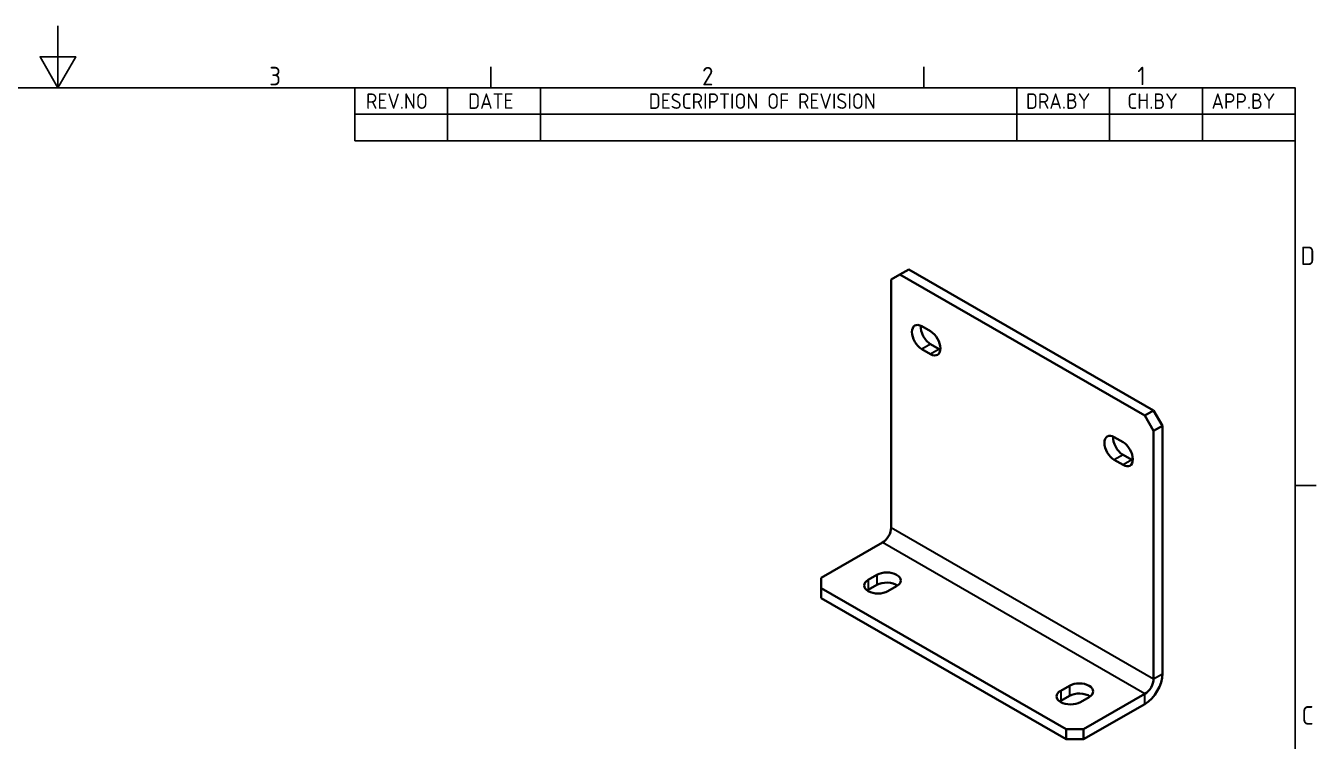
# Model space of a CAD drawing. Header units: millimetres. Extents: x 0 to 210, y 0 to 149.
# Drawn here: x 102.4 to 206.7, y 90.7 to 148.5 of the extents above; entities that cross this region are included whole.
import ezdxf

# ---------------------------------------------------------------- set-up
doc = ezdxf.new("R2010")
doc.units = ezdxf.units.MM
doc.header["$LTSCALE"] = 0.5
doc.layers.get('0').update_dxf_attribs({"color": 3, "lineweight": 25, "true_color": 0x00ff00})
for name, color, linetype, lineweight, true_color in [('가시적인 것(ISO)', 3, 'Continuous', 40, 0x00ff00), ('가시적인 좁은 것(ISO)', 3, 'Continuous', 35, 0x00ff00), ('기호(ISO)', 5, 'Continuous', 25, 0x0000ff)]:
    doc.layers.add(name, color=color, linetype=linetype, lineweight=lineweight, true_color=true_color)
doc.layers.add('경계(ISO)', color=7, linetype='Continuous', lineweight=25)
doc.styles.add('ISO ProportionalPSTEK', font='isocp.shx')
doc.styles.add('문자 텍스트_PSTEK_POSCO', font='isocp.shx')

# ---------------------------------------------------------------- blocks, each defined once
blk = doc.blocks.new('경계 Default Border')
at = {"layer": '경계(ISO)'}
for p, q in [((280, 287.0000076293945), (280, 290.4000091552734)), ((350, 287.0000076293945), (350, 290.4000091552734)), ((410, 222.7499961853027), (413.4000015258789, 222.7499961853027))]:
    blk.add_line(p, q, dxfattribs=at)
at = {"layer": '경계(ISO)', "flags": 128}
for points in [[(210, 297.0000076293945), (210, 287.0000076293945), (207.1132469177246, 292.0000076293945), (212.8867530822754, 292.0000076293945), (210, 287.0000076293945)], [(10, 10), (10, 287.0000076293945), (410, 287.0000076293945), (410, 10), (10, 10)]]:
    blk.add_lwpolyline(points, dxfattribs=at)
at = {"layer": '경계(ISO)', "color": 2, "true_color": 0xffff00, "char_height": 3.00000011920929, "attachment_point": 7, "style": '문자 텍스트_PSTEK_POSCO'}
for s, insert in [('3', (244.1685395229535, 287.3713945155963)), ('2', (314.127739416884, 287.3713945155963)), ('1', (384.4860661041481, 287.4)), ('D', (410.878270202895, 258.3463944559917)), ('C', (411.0445395201643, 184.0963944559917))]:
    blk.add_mtext(s, dxfattribs=dict(at, insert=insert))
blk = doc.blocks.new('리비전 내역')
at = {"layer": '기호(ISO)'}
for p, q in [((258, 287.0000076293945), (410, 287.0000076293945)), ((258, 287.0000076293945), (258, 282.7200076293945)), ((273, 287.0000076293945), (273, 282.7200076293945)), ((288, 287.0000076293945), (288, 282.7200076293945)), ((365, 287.0000076293945), (365, 282.7200076293945)), ((380, 287.0000076293945), (380, 282.7200076293945)), ((395, 287.0000076293945), (395, 282.7200076293945)), ((410, 287.0000076293945), (410, 282.7200076293945)), ((258, 282.7200076293945), (410, 282.7200076293945)), ((258, 282.7200076293945), (258, 278.4400076293945)), ((273, 282.7200076293945), (273, 278.4400076293945)), ((288, 282.7200076293945), (288, 278.4400076293945)), ((365, 282.7200076293945), (365, 278.4400076293945)), ((380, 282.7200076293945), (380, 278.4400076293945)), ((395, 282.7200076293945), (395, 278.4400076293945)), ((410, 282.7200076293945), (410, 278.4400076293945)), ((258, 278.4400076293945), (410, 278.4400076293945))]:
    blk.add_line(p, q, dxfattribs=at)
at = {"layer": '기호(ISO)', "color": 2, "true_color": 0xffff00, "char_height": 2.5, "attachment_point": 7, "style": 'ISO ProportionalPSTEK'}
for s, insert in [('REV.NO', (259.7871163682308, 283.5831900503393)), ('DATE', (276.3142317728366, 283.5831900503393)), ('DESCRIPTION OF REVISION', (305.5070204333629, 283.5831900503393)), ('DRA.BY', (366.4757339553204, 283.5831900503393)), ('CH.BY', (382.8642915086117, 283.5831900503393)), ('APP.BY', (396.4777339604404, 283.5831900503393))]:
    blk.add_mtext(s, dxfattribs=dict(at, insert=insert))

msp = doc.modelspace()

# ---------------------------------------------------------------- linework, layer by layer
at = {"layer": '가시적인 것(ISO)'}
for p, q in [((172.3484907628722, 128.0048728514385), (173.0555975440589, 128.4152242624888)), ((173.0555975440589, 128.4152242624888), (173.7627043252453, 128.8224199762812)), ((173.0555975440589, 128.4152242624888), (192.8545874172851, 117.0137442763052)), ((173.7627043252453, 128.8224199762812), (193.5616941984716, 117.4209399900976)), ((172.3484907628722, 107.9749682927963), (172.3484907628722, 128.0048728514385)), ((174.8233644970255, 124.2292398692433), (175.5304712782121, 123.822044155451)), ((175.5304712782121, 121.9825631245553), (174.8233644970255, 122.3897588383476)), ((175.5304712782119, 122.79695455214), (176.2375780593986, 122.3897588383477)), ((193.5616941984716, 117.4209399900976), (192.8545874172851, 117.0137442763052)), ((192.8545874172851, 117.0137442763052), (193.5616941984718, 115.7890014376704)), ((194.2688009796582, 116.1961971514627), (193.5616941984716, 117.4209399900976)), ((193.5616941984718, 115.7890014376704), (194.2688009796582, 116.1961971514627)), ((193.5616941984718, 115.7890014376704), (193.5616941984718, 95.7590968790281)), ((194.2688009796582, 116.1961971514627), (194.2688009796582, 96.16629259282051)), ((190.3797136831318, 115.2709341658133), (191.0868204643185, 114.863738452021)), ((191.0868204643183, 113.83864884871), (191.7939272455049, 113.4314531349177)), ((191.0868204643185, 113.0242574211253), (190.3797136831318, 113.4314531349176)), ((166.6916365133807, 103.8998554576146), (171.6413839816857, 106.7502254541614)), ((166.6916365133809, 103.08546403003), (166.6916365133807, 103.8998554576146)), ((170.4923354622584, 103.7471570649428), (171.1994422434448, 104.1543527787352)), ((171.1994422434448, 103.3368056538927), (170.4923354622584, 102.9296099401003)), ((166.6916365133809, 102.2679169051874), (166.6916365133809, 103.08546403003)), ((166.6916365133809, 103.08546403003), (186.4906263866071, 91.68398404384631)), ((166.6916365133809, 102.2679169051874), (186.4906263866071, 90.86643691900377)), ((172.7904325011148, 103.2381624227026), (172.0833257199283, 102.8309667089102)), ((186.0486846483647, 94.7888513615128), (186.7557914295512, 95.1960470753052)), ((186.7557914295512, 94.37849995046265), (186.0486846483647, 93.97130423667025)), ((188.3467816872212, 94.27985671927259), (187.6396749060347, 93.8726610054802)), ((187.9048399489802, 91.68398404384644), (192.8545874172853, 94.53435404039318)), ((187.9048399489802, 90.86643691900389), (192.8545874172853, 93.71680691555065)), ((187.9048399489802, 91.68398404384644), (186.4906263866071, 91.68398404384631)), ((186.4906263866071, 91.68398404384631), (186.4906263866071, 90.86643691900377)), ((186.4906263866071, 90.86643691900377), (187.9048399489802, 90.86643691900389)), ((187.9048399489802, 90.86643691900389), (187.9048399489802, 91.68398404384644))]:
    msp.add_line(p, q, dxfattribs=at)
for centre, major_axis, ratio, start_param, end_param in [((174.8233644970255, 123.3094993537954), (-0.5614112380323969, 0.9749063656633549), 0.5780931159158105, 5.499720852205284, 8.641313505795077), ((175.5304712782119, 123.7166950675878), (0.561411238032513, -0.9749063656632873), 0.5780931159158105, 3.81970930118443, 5.499720852204761), ((175.5304712782121, 122.9023036400032), (0.5614112380323969, -0.9749063656633545), 0.5780931159158104, 5.499720852205284, 8.641313505795077), ((176.2375780593986, 123.3094993537955), (0.5614112380324291, -0.974906365663276), 0.5780931159158106, 5.499720852205023, 5.60506865958464), ((190.3797136831318, 114.3511936503654), (-0.5614112380323969, 0.9749063656633545), 0.5780931159158104, 5.499720852205284, 8.641313505795077), ((191.0868204643183, 114.7583893641578), (0.5614112380325145, -0.97490636566329), 0.5780931159158104, 3.81970930118443, 5.499720852204761), ((191.0868204643185, 113.9439979365732), (0.5614112380323969, -0.9749063656633549), 0.5780931159158105, 5.499720852205284, 8.641313505795077), ((191.7939272455049, 114.3511936503655), (0.5614112380324291, -0.974906365663276), 0.5780931159158106, 5.499720852205023, 5.60506865958464), ((171.6413839816857, 107.5677725790039), (0.4990322115841284, 0.86658343614533), 0.5780931159156393, 3.925057108563983, 5.495853435358878), ((171.9949373722798, 103.6962576007189), (1.124999999999998, -6.63358257213531e-14), 0.5758617009853118, 5.497787143782544, 8.639379797372337), ((171.2878305910934, 103.2890618869265), (-1.124999999999998, 6.63358257213531e-14), 0.5758617009853118, 5.497787143782544, 8.639379797372337), ((171.9949373722798, 102.8787104758764), (-1.124999999999999, -6.75848266240564e-14), 0.5758617009853118, 3.824401853699332, 5.497787143782031), ((171.2878305910938, 102.4715147620837), (-1.125000000000575, -5.551115123125783e-16), 0.5758617009853116, 5.497787143782303, 5.600376107069725), ((192.8545874172853, 95.35190116523573), (0.9980644231682589, 1.733166872290664), 0.5780931159156394, 3.925057108563959, 5.495853435358854), ((187.5512865583862, 94.7379518972889), (1.124999999999998, -6.63358257213531e-14), 0.5758617009853118, 5.497787143782544, 8.639379797372337), ((192.8545874172853, 95.35190116523573), (0.4990322115841284, 0.86658343614533), 0.5780931159156393, 3.925057108563983, 5.495853435358878), ((186.8441797771997, 94.3307561834965), (-1.124999999999998, 6.63358257213531e-14), 0.5758617009853118, 5.497787143782544, 8.639379797372337), ((186.8441797771999, 93.5132090586539), (-1.125000000000209, -6.938893903907229e-16), 0.5758617009853116, 5.4977871437823, 5.600376107069756), ((187.5512865583862, 93.92040477244636), (-1.124999999999999, -6.75848266240564e-14), 0.5758617009853118, 3.824401853699332, 5.497787143782031)]:
    msp.add_ellipse(centre, major_axis=major_axis, ratio=ratio, start_param=start_param, end_param=end_param, dxfattribs=at)
at = {"layer": '가시적인 좁은 것(ISO)'}
for p, q in [((175.5304712782119, 122.79695455214), (174.8233644970255, 122.3897588383476)), ((176.2375780593986, 122.3897588383477), (175.5304712782121, 121.9825631245553)), ((191.0868204643183, 113.83864884871), (190.3797136831318, 113.4314531349176)), ((191.7939272455049, 113.4314531349177), (191.0868204643185, 113.0242574211253)), ((172.3484907628722, 107.9749682927963), (193.5616941984718, 95.7590968790281)), ((192.8545874172853, 94.53435404039318), (171.6413839816857, 106.7502254541614)), ((170.4923354622584, 103.7471570649428), (170.4923354622584, 102.9296099401003)), ((171.1994422434448, 104.1543527787352), (171.1994422434448, 103.3368056538927)), ((193.5616941984718, 95.7590968790281), (194.2688009796582, 96.16629259282051)), ((186.7557914295512, 95.1960470753052), (186.7557914295512, 94.37849995046265)), ((186.0486846483647, 94.7888513615128), (186.0486846483647, 93.97130423667025)), ((192.8545874172853, 93.71680691555065), (192.8545874172853, 94.53435404039318))]:
    msp.add_line(p, q, dxfattribs=at)

# ---------------------------------------------------------------- block references
at = {"xscale": 0.5, "yscale": 0.5, "zscale": 0.5}
msp.add_blockref('경계 Default Border', (0, 0), dxfattribs=at)
at = {"layer": '기호(ISO)', "xscale": 0.5, "yscale": 0.5, "zscale": 0.5}
msp.add_blockref('리비전 내역', (0, 0), dxfattribs=at)

doc.saveas('drawing.dxf')
